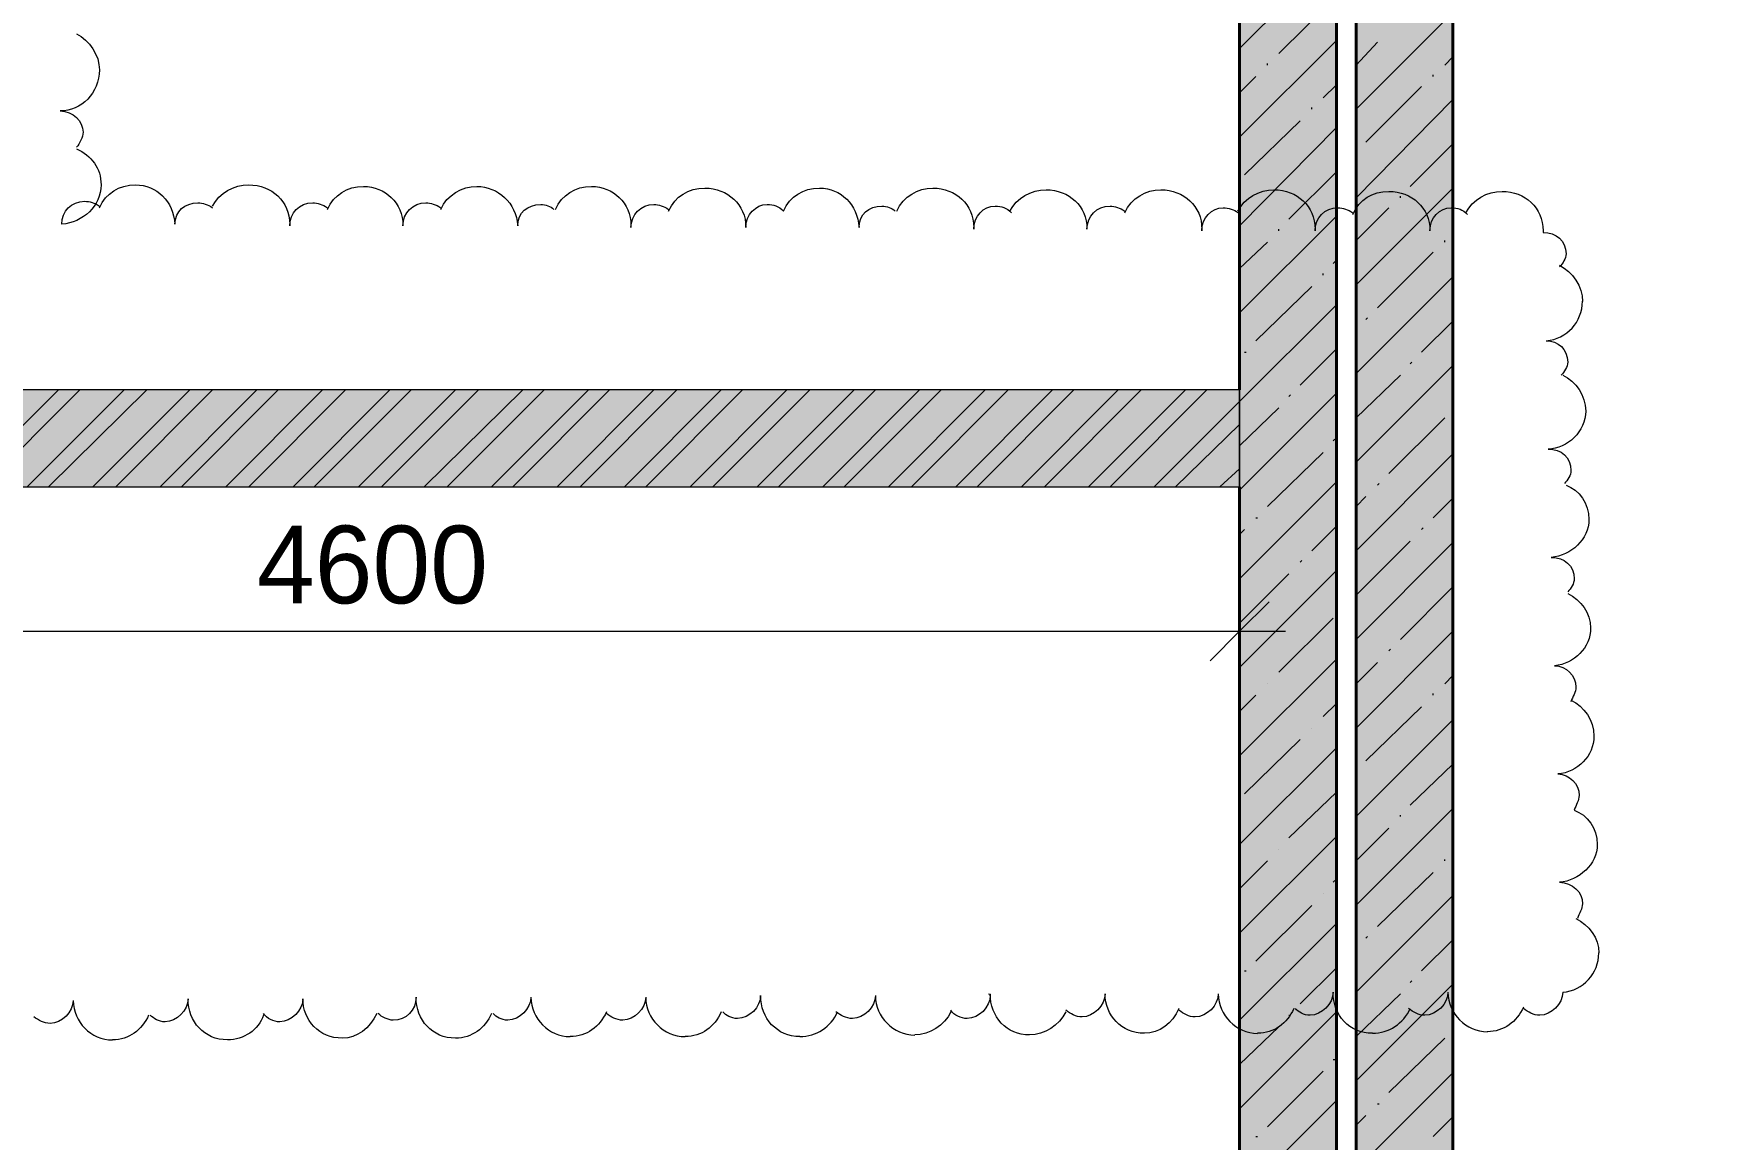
# Model space of a CAD drawing. Header units: millimetres. Extents: x -401725 to 250493, y 305116 to 802890.
# Drawn here: x -375116.258 to -375114.54, y 508976.193 to 508977.315 of the extents above; entities that cross this region are included whole.
import ezdxf

# ---------------------------------------------------------------- set-up
doc = ezdxf.new("R2010")
doc.units = ezdxf.units.MM
doc.layers.add('PDF _Геометрия', color=7, linetype='Continuous', true_color=0x1d1d1d)
doc.layers.add('PDF _Сплошная заливка', color=7, linetype='Continuous', true_color=0xffffff)
doc.layers.add('PDF _Текст', color=7, linetype='Continuous')

msp = doc.modelspace()

# ---------------------------------------------------------------- linework, layer by layer
at = {"layer": 'PDF _Геометрия', "color": 7, "lineweight": 9}
for points in [[(-375112.9664, 508980.8121), (-375114.9146, 508980.8121), (-375114.9146, 508975.8507)], [(-375114.9347, 508975.8505), (-375114.9347, 508980.7136)], [(-375114.8164, 508977.4888), (-375114.8164, 508977.2921)], [(-375115.0331, 508977.3155), (-375115.0331, 508977.1188)], [(-375114.8164, 508977.2538), (-375114.8164, 508977.2321)], [(-375114.8164, 508977.1921), (-375114.8164, 508976.9955)], [(-375115.0331, 508977.0788), (-375115.0331, 508977.0588)], [(-375115.0331, 508977.0188), (-375115.0331, 508976.8221)], [(-375114.8164, 508976.9571), (-375114.8164, 508976.9355)], [(-375114.8164, 508976.8971), (-375114.8164, 508976.6988)], [(-375115.0331, 508976.7821), (-375115.0331, 508976.7621)], [(-375115.0331, 508976.7504), (-375115.0331, 508976.7088), (-375115.0331, 508976.6621)], [(-375115.0331, 508976.7221), (-375115.0331, 508976.5255)], [(-375116.8447, 508976.6621), (-375116.8447, 508976.7088), (-375114.9865, 508976.7088)], [(-375114.8164, 508976.6605), (-375114.8164, 508976.6388)], [(-375114.8164, 508976.6005), (-375114.8164, 508976.4038)], [(-375115.0331, 508976.4855), (-375115.0331, 508976.4655)], [(-375115.0331, 508976.4255), (-375115.0331, 508976.2288)], [(-375114.8164, 508976.3638), (-375114.8164, 508976.3421)], [(-375114.8164, 508976.3038), (-375114.8164, 508976.1071)]]:
    msp.add_lwpolyline(points, dxfattribs=at)
at = {"layer": 'PDF _Геометрия', "color": 7, "lineweight": 40}
for points in [[(-375115.0331, 508978.8038), (-375115.0331, 508976.9539)], [(-375115.0331, 508976.8555), (-375115.0331, 508976.0472), (-375114.9347, 508976.0472), (-375114.9347, 508978.8037), (-375115.0331, 508978.8037)]]:
    msp.add_lwpolyline(points, dxfattribs=at)
msp.add_lwpolyline([(-375114.9147, 508978.8038), (-375114.9147, 508976.0472), (-375114.8164, 508976.0472), (-375114.8164, 508978.8038)], close=True, dxfattribs=at)
at = {"layer": 'PDF _Геометрия', "lineweight": 9}
for points in [[(-375115.0331, 508977.3005), (-375114.9347, 508977.3988)], [(-375114.9931, 508977.2955), (-375114.9381, 508977.3504)], [(-375114.9147, 508977.2388), (-375114.8164, 508977.3371)], [(-375115.0331, 508977.2105), (-375114.9347, 508977.3088)], [(-375114.9147, 508977.2838), (-375114.8931, 508977.3071)], [(-375115.0047, 508977.2838), (-375115.0047, 508977.2855)], [(-375114.8247, 508977.2838), (-375114.8164, 508977.2921)], [(-375115.0331, 508977.2555), (-375115.0164, 508977.2721)], [(-375114.9481, 508977.2505), (-375114.9347, 508977.2638)], [(-375114.9047, 508977.2055), (-375114.8481, 508977.2621)], [(-375114.8364, 508977.2721), (-375114.8364, 508977.2738)], [(-375114.9147, 508977.1488), (-375114.8164, 508977.2488)], [(-375115.0281, 508977.1721), (-375114.9714, 508977.2271)], [(-375114.9597, 508977.2388), (-375114.9597, 508977.2405)], [(-375115.0331, 508977.1205), (-375114.9347, 508977.2204)], [(-375114.9147, 508977.1938), (-375114.9147, 508977.1955)], [(-375114.8597, 508977.1605), (-375114.8164, 508977.2038)], [(-375114.9831, 508977.1271), (-375114.9347, 508977.1754)], [(-375114.9147, 508977.0605), (-375114.8164, 508977.1588)], [(-375114.8697, 508977.1488), (-375114.8697, 508977.1505)], [(-375115.0331, 508977.0321), (-375114.9347, 508977.1304)], [(-375114.9147, 508977.1055), (-375114.8814, 508977.1388)], [(-375114.9931, 508977.1155), (-375114.9931, 508977.1171)], [(-375115.0331, 508977.0771), (-375115.0047, 508977.1038)], [(-375114.8931, 508977.0371), (-375114.8364, 508977.0938)], [(-375114.8247, 508977.1038), (-375114.8247, 508977.1055)], [(-375114.9481, 508977.0705), (-375114.9481, 508977.0721)], [(-375114.9381, 508977.0821), (-375114.9347, 508977.0855)], [(-375115.0164, 508977.0038), (-375114.9597, 508977.0588)], [(-375114.9147, 508976.9705), (-375114.8164, 508977.0688)], [(-375115.0331, 508976.9421), (-375114.9347, 508977.0404)], [(-375114.9047, 508977.0255), (-375114.9031, 508977.0271)], [(-375114.8481, 508976.9921), (-375114.8164, 508977.0238)], [(-375115.0281, 508976.9921), (-375115.0264, 508976.9921)], [(-375114.9714, 508976.9588), (-375114.9347, 508976.9954)], [(-375114.9147, 508976.8805), (-375114.8164, 508976.9788)], [(-375114.9147, 508976.9255), (-375114.8697, 508976.9688)], [(-375114.8597, 508976.9805), (-375114.8581, 508976.9821)], [(-375115.0331, 508976.8521), (-375114.9347, 508976.9504)], [(-375115.0331, 508976.8971), (-375114.9931, 508976.9355)], [(-375114.9831, 508976.9471), (-375114.9814, 508976.9488)], [(-375114.8814, 508976.8688), (-375114.8247, 508976.9254)], [(-375114.9381, 508976.9021), (-375114.9364, 508976.9038)], [(-375115.0047, 508976.8355), (-375114.9481, 508976.8904)], [(-375114.9147, 508976.7905), (-375114.8164, 508976.8888)], [(-375115.0331, 508976.7621), (-375114.9347, 508976.8604)], [(-375114.8931, 508976.8571), (-375114.8914, 508976.8588)], [(-375114.9147, 508976.8355), (-375114.9047, 508976.8455)], [(-375114.8364, 508976.8238), (-375114.8164, 508976.8438)], [(-375115.0164, 508976.8238), (-375115.0147, 508976.8238)], [(-375114.9597, 508976.7905), (-375114.9347, 508976.8154)], [(-375115.0331, 508976.8071), (-375115.0281, 508976.8121)], [(-375114.9147, 508976.7455), (-375114.8597, 508976.8004)], [(-375114.9147, 508976.7005), (-375114.8164, 508976.7988)], [(-375114.8481, 508976.8121), (-375114.8464, 508976.8138)], [(-375114.9714, 508976.7788), (-375114.9697, 508976.7805)], [(-375115.0331, 508976.6721), (-375114.9347, 508976.7704)], [(-375115.0331, 508976.7171), (-375114.9831, 508976.7671)], [(-375114.8697, 508976.7005), (-375114.8164, 508976.7538)], [(-375114.9931, 508976.6671), (-375114.9381, 508976.7221)], [(-375114.9147, 508976.6105), (-375114.8164, 508976.7088)], [(-375115.0331, 508976.5821), (-375114.9347, 508976.6804)], [(-375114.9147, 508976.6555), (-375114.8931, 508976.6771)], [(-375114.8814, 508976.6888), (-375114.8797, 508976.6905)], [(-375114.8247, 508976.6555), (-375114.8164, 508976.6638)], [(-375115.0331, 508976.6271), (-375115.0164, 508976.6438)], [(-375115.0047, 508976.6555), (-375115.0047, 508976.6555)], [(-375114.8364, 508976.6438), (-375114.8364, 508976.6455)], [(-375114.9481, 508976.6221), (-375114.9347, 508976.6355)], [(-375114.9047, 508976.5771), (-375114.8481, 508976.6321)], [(-375114.9597, 508976.6105), (-375114.9597, 508976.6105)], [(-375114.9147, 508976.5205), (-375114.8164, 508976.6188)], [(-375115.0281, 508976.5438), (-375114.9714, 508976.5988)], [(-375115.0331, 508976.4921), (-375114.9347, 508976.5904)], [(-375114.8597, 508976.5321), (-375114.8164, 508976.5738)], [(-375114.9147, 508976.5655), (-375114.9147, 508976.5671)], [(-375114.9831, 508976.4988), (-375114.9347, 508976.5454)], [(-375114.9147, 508976.4305), (-375114.8164, 508976.5288)], [(-375114.8697, 508976.5205), (-375114.8697, 508976.5221)], [(-375114.9147, 508976.4755), (-375114.8814, 508976.5088)], [(-375115.0331, 508976.4021), (-375114.9347, 508976.5004)], [(-375115.0331, 508976.4471), (-375115.0047, 508976.4755)], [(-375114.9931, 508976.4871), (-375114.9931, 508976.4871)], [(-375114.8247, 508976.4755), (-375114.8247, 508976.4771)], [(-375114.9381, 508976.4538), (-375114.9347, 508976.4571)], [(-375114.8931, 508976.4088), (-375114.8364, 508976.4638)], [(-375114.9481, 508976.4421), (-375114.9481, 508976.4421)], [(-375114.9147, 508976.3421), (-375114.8164, 508976.4404)], [(-375115.0164, 508976.3738), (-375114.9597, 508976.4304)], [(-375115.0331, 508976.3138), (-375114.9347, 508976.4121)], [(-375114.9047, 508976.3971), (-375114.9031, 508976.3988)], [(-375114.8481, 508976.3638), (-375114.8164, 508976.3954)], [(-375115.0281, 508976.3638), (-375115.0264, 508976.3638)], [(-375114.9714, 508976.3305), (-375114.9347, 508976.3671)], [(-375114.9147, 508976.2521), (-375114.8164, 508976.3504)], [(-375114.8597, 508976.3521), (-375114.8581, 508976.3538)], [(-375114.9147, 508976.2971), (-375114.8697, 508976.3404)], [(-375115.0331, 508976.2238), (-375114.9347, 508976.3221)], [(-375114.9831, 508976.3188), (-375114.9814, 508976.3188)], [(-375115.0331, 508976.2688), (-375114.9931, 508976.3071)], [(-375114.8814, 508976.2405), (-375114.8247, 508976.2954)], [(-375114.9381, 508976.2738), (-375114.9364, 508976.2738)], [(-375115.0047, 508976.2055), (-375114.9481, 508976.2621)], [(-375114.9147, 508976.1621), (-375114.8164, 508976.2604)], [(-375115.0331, 508976.1338), (-375114.9347, 508976.2321)], [(-375114.9147, 508976.2071), (-375114.9047, 508976.2171)], [(-375114.8931, 508976.2288), (-375114.8914, 508976.2288)], [(-375114.8364, 508976.1955), (-375114.8164, 508976.2155)], [(-375115.0164, 508976.1955), (-375115.0147, 508976.1955)]]:
    msp.add_lwpolyline(points, dxfattribs=at)
at = {"layer": 'PDF _Геометрия', "color": 1, "lineweight": 9}
for points in [[(-375116.2314, 508977.2371), (-375116.2314, 508977.2371)], [(-375116.2297, 508977.1221), (-375116.2297, 508977.1221)], [(-375115.9981, 508977.1221), (-375115.9981, 508977.1205)], [(-375115.8831, 508977.1205), (-375115.8831, 508977.1205)], [(-375115.6514, 508977.1205), (-375115.6514, 508977.1188)], [(-375115.5347, 508977.1188), (-375115.5347, 508977.1188)], [(-375115.3031, 508977.1188), (-375115.3031, 508977.1171)], [(-375115.1881, 508977.1171), (-375115.1881, 508977.1171)], [(-375115.0714, 508977.1171), (-375115.0714, 508977.1155)], [(-375114.9564, 508977.1171), (-375114.9564, 508977.1155)], [(-375114.8397, 508977.1155), (-375114.8397, 508977.1155)], [(-375114.7247, 508977.1155), (-375114.7247, 508977.1138)], [(-375114.7247, 508977.1138), (-375114.7247, 508977.1138)], [(-375114.7197, 508976.8938), (-375114.7197, 508976.8938)], [(-375114.7164, 508976.7838), (-375114.7164, 508976.7838)], [(-375114.7081, 508976.4538), (-375114.7081, 508976.4538)], [(-375115.8697, 508976.3371), (-375115.8697, 508976.3371)]]:
    msp.add_lwpolyline(points, dxfattribs=at)
at = {"layer": 'PDF _Геометрия', "color": 16, "lineweight": 20, "true_color": 0x800000}
for points in [[(-375115.0331, 508976.9538), (-375116.8447, 508976.9538)], [(-375116.8447, 508976.8555), (-375115.0331, 508976.8555)]]:
    msp.add_lwpolyline(points, dxfattribs=at)
at = {"layer": 'PDF _Геометрия', "color": 24, "lineweight": 9, "true_color": 0x8f1d1d}
for points in [[(-375116.3314, 508976.8555), (-375116.2331, 508976.9538)], [(-375116.3097, 508976.8555), (-375116.2114, 508976.9538)], [(-375116.2647, 508976.8555), (-375116.1664, 508976.9538)], [(-375116.2431, 508976.8555), (-375116.1431, 508976.9538)], [(-375116.1981, 508976.8555), (-375116.0997, 508976.9538)], [(-375116.1747, 508976.8555), (-375116.0764, 508976.9538)], [(-375116.1297, 508976.8555), (-375116.0314, 508976.9538)], [(-375116.1081, 508976.8555), (-375116.0097, 508976.9538)], [(-375116.0631, 508976.8555), (-375115.9647, 508976.9538)], [(-375116.0397, 508976.8555), (-375115.9414, 508976.9538)], [(-375115.9947, 508976.8555), (-375115.8964, 508976.9538)], [(-375115.9731, 508976.8555), (-375115.8747, 508976.9538)], [(-375115.9281, 508976.8555), (-375115.8297, 508976.9538)], [(-375115.9047, 508976.8555), (-375115.8064, 508976.9538)], [(-375115.8614, 508976.8555), (-375115.7614, 508976.9538)], [(-375115.8381, 508976.8555), (-375115.7397, 508976.9538)], [(-375115.7931, 508976.8555), (-375115.6947, 508976.9538)], [(-375115.7714, 508976.8555), (-375115.6731, 508976.9538)], [(-375115.7264, 508976.8555), (-375115.6281, 508976.9538)], [(-375115.7031, 508976.8555), (-375115.6047, 508976.9538)], [(-375115.6581, 508976.8555), (-375115.5597, 508976.9538)], [(-375115.6364, 508976.8555), (-375115.5381, 508976.9538)], [(-375115.5914, 508976.8555), (-375115.4931, 508976.9538)], [(-375115.5681, 508976.8555), (-375115.4697, 508976.9538)], [(-375115.5231, 508976.8555), (-375115.4247, 508976.9538)], [(-375115.5014, 508976.8555), (-375115.4031, 508976.9538)], [(-375115.4564, 508976.8555), (-375115.3581, 508976.9538)], [(-375115.4347, 508976.8555), (-375115.3364, 508976.9538)], [(-375115.3897, 508976.8555), (-375115.2914, 508976.9538)], [(-375115.3664, 508976.8555), (-375115.2681, 508976.9538)], [(-375115.3214, 508976.8555), (-375115.2231, 508976.9538)], [(-375115.2997, 508976.8555), (-375115.2014, 508976.9538)], [(-375115.2547, 508976.8555), (-375115.1564, 508976.9538)], [(-375115.2314, 508976.8555), (-375115.1331, 508976.9538)], [(-375115.1864, 508976.8555), (-375115.0881, 508976.9538)], [(-375115.1647, 508976.8555), (-375115.0664, 508976.9538)], [(-375115.1197, 508976.8555), (-375115.0331, 508976.9421)], [(-375115.0981, 508976.8555), (-375115.0331, 508976.9188)], [(-375115.0531, 508976.8555), (-375115.0331, 508976.8738)]]:
    msp.add_lwpolyline(points, dxfattribs=at)
at = {"layer": 'PDF _Геометрия', "color": 16, "lineweight": 9, "true_color": 0x800000}
msp.add_lwpolyline([(-375115.0331, 508976.8555), (-375115.0331, 508976.9538)], dxfattribs=at)
at = {"layer": 'PDF _Геометрия', "color": 7, "lineweight": 18}
msp.add_lwpolyline([(-375115.0031, 508976.7388), (-375115.0331, 508976.7088), (-375115.0631, 508976.6788)], dxfattribs=at)
at = {"layer": 'PDF _Геометрия', "color": 1, "lineweight": 9}
for centre, radius, start, end in [((-375114.7248, 508977.0437), 0.04, 274.812, 0.1671), ((-375114.7081, 508976.382), 0.04, 274.812, 0.1671), ((-375116.1775, 508976.3343), 0.0406, 180.7811, 269.2189), ((-375115.7125, 508976.3377), 0.0406, 180.7811, 269.2189), ((-375115.5958, 508976.3377), 0.0406, 180.7811, 269.2189), ((-375115.3625, 508976.3393), 0.0406, 180.7811, 269.2189), ((-375115.0142, 508976.341), 0.0406, 180.7811, 269.2189), ((-375114.7808, 508976.3427), 0.0406, 180.7811, 269.2189), ((-375115.4799, 508976.3392), 0.0421, 270.1942, 336.0284), ((-375114.8982, 508976.3426), 0.0421, 270.1942, 336.0284)]:
    msp.add_arc(centre, radius, start, end, dxfattribs=at)
for points in [[(-375116.2147, 508977.3155), (-375116.2014, 508977.3088), (-375116.1914, 508977.2938), (-375116.1914, 508977.2788)], [(-375116.1914, 508977.2788), (-375116.1914, 508977.2555), (-375116.2097, 508977.2371), (-375116.2314, 508977.2371)], [(-375116.2314, 508977.2371), (-375116.2181, 508977.2371), (-375116.2081, 508977.2271), (-375116.2081, 508977.2155)], [(-375116.2081, 508977.2155), (-375116.2081, 508977.2105), (-375116.2114, 508977.2038), (-375116.2147, 508977.2005)], [(-375116.2147, 508977.1988), (-375116.1997, 508977.1921), (-375116.1897, 508977.1788), (-375116.1897, 508977.1621)], [(-375116.1897, 508977.1621), (-375116.1897, 508977.1405), (-375116.2081, 508977.1238), (-375116.2297, 508977.1221)], [(-375116.1914, 508977.1388), (-375116.1847, 508977.1538), (-375116.1714, 508977.1621), (-375116.1547, 508977.1621)], [(-375116.1547, 508977.1621), (-375116.1331, 508977.1621), (-375116.1164, 508977.1454), (-375116.1147, 508977.1221)], [(-375116.0764, 508977.1405), (-375116.0697, 508977.1538), (-375116.0547, 508977.1621), (-375116.0397, 508977.1621)], [(-375116.0397, 508977.1621), (-375116.0164, 508977.1621), (-375115.9981, 508977.1454), (-375115.9981, 508977.1221)], [(-375115.9597, 508977.1371), (-375115.9531, 508977.1521), (-375115.9397, 508977.1605), (-375115.9231, 508977.1605)], [(-375115.9231, 508977.1605), (-375115.9014, 508977.1605), (-375115.8831, 508977.1438), (-375115.8831, 508977.1205)], [(-375115.8447, 508977.1371), (-375115.8381, 508977.1521), (-375115.8231, 508977.1605), (-375115.8081, 508977.1605)], [(-375115.8081, 508977.1605), (-375115.7864, 508977.1605), (-375115.7681, 508977.1438), (-375115.7664, 508977.1205)], [(-375115.7281, 508977.1371), (-375115.7214, 508977.1521), (-375115.7081, 508977.1605), (-375115.6914, 508977.1605)], [(-375115.6914, 508977.1605), (-375115.6697, 508977.1605), (-375115.6514, 508977.1438), (-375115.6514, 508977.1205)], [(-375115.6131, 508977.1355), (-375115.6064, 508977.1505), (-375115.5931, 508977.1588), (-375115.5764, 508977.1588)], [(-375115.5764, 508977.1588), (-375115.5531, 508977.1588), (-375115.5347, 508977.1421), (-375115.5347, 508977.1188)], [(-375115.4964, 508977.1355), (-375115.4897, 508977.1505), (-375115.4764, 508977.1588), (-375115.4597, 508977.1588)], [(-375115.4597, 508977.1588), (-375115.4381, 508977.1588), (-375115.4214, 508977.1421), (-375115.4197, 508977.1188)], [(-375115.3814, 508977.1355), (-375115.3747, 508977.1505), (-375115.3597, 508977.1588), (-375115.3447, 508977.1588)], [(-375115.3447, 508977.1588), (-375115.3214, 508977.1588), (-375115.3031, 508977.1421), (-375115.3031, 508977.1188)], [(-375116.2297, 508977.1221), (-375116.2297, 508977.1355), (-375116.2197, 508977.1454), (-375116.2064, 508977.1454)], [(-375116.2064, 508977.1454), (-375116.2014, 508977.1454), (-375116.1964, 508977.1438), (-375116.1914, 508977.1405)], [(-375116.1147, 508977.1221), (-375116.1147, 508977.1355), (-375116.1047, 508977.1438), (-375116.0914, 508977.1438)], [(-375116.0914, 508977.1438), (-375116.0864, 508977.1438), (-375116.0814, 508977.1421), (-375116.0764, 508977.1388)], [(-375115.9981, 508977.1205), (-375115.9981, 508977.1338), (-375115.9881, 508977.1438), (-375115.9747, 508977.1438)], [(-375115.9747, 508977.1438), (-375115.9697, 508977.1438), (-375115.9647, 508977.1421), (-375115.9597, 508977.1388)], [(-375115.8831, 508977.1205), (-375115.8831, 508977.1338), (-375115.8731, 508977.1438), (-375115.8597, 508977.1438)], [(-375115.8597, 508977.1438), (-375115.8547, 508977.1438), (-375115.8497, 508977.1421), (-375115.8447, 508977.1388)], [(-375115.7664, 508977.1205), (-375115.7664, 508977.1338), (-375115.7564, 508977.1421), (-375115.7431, 508977.1421)], [(-375115.7431, 508977.1421), (-375115.7381, 508977.1421), (-375115.7331, 508977.1405), (-375115.7297, 508977.1371)], [(-375115.6514, 508977.1188), (-375115.6514, 508977.1321), (-375115.6414, 508977.1421), (-375115.6281, 508977.1421)], [(-375115.6281, 508977.1421), (-375115.6231, 508977.1421), (-375115.6181, 508977.1405), (-375115.6131, 508977.1371)], [(-375115.5347, 508977.1188), (-375115.5347, 508977.1321), (-375115.5247, 508977.1421), (-375115.5131, 508977.1421)], [(-375115.5131, 508977.1421), (-375115.5064, 508977.1421), (-375115.5014, 508977.1405), (-375115.4964, 508977.1355)], [(-375115.2664, 508977.1355), (-375115.2597, 508977.1488), (-375115.2447, 508977.1571), (-375115.2297, 508977.1571)], [(-375115.2297, 508977.1571), (-375115.2064, 508977.1571), (-375115.1881, 508977.1405), (-375115.1881, 508977.1171)], [(-375115.1497, 508977.1338), (-375115.1431, 508977.1488), (-375115.1281, 508977.1571), (-375115.1131, 508977.1571)], [(-375115.1131, 508977.1571), (-375115.0897, 508977.1571), (-375115.0714, 508977.1405), (-375115.0714, 508977.1171)], [(-375115.0347, 508977.1355), (-375115.0281, 508977.1488), (-375115.0131, 508977.1571), (-375114.9981, 508977.1571)], [(-375114.9981, 508977.1571), (-375114.9747, 508977.1571), (-375114.9564, 508977.1405), (-375114.9564, 508977.1171)], [(-375114.9181, 508977.1321), (-375114.9114, 508977.1471), (-375114.8981, 508977.1555), (-375114.8814, 508977.1555)], [(-375114.8814, 508977.1555), (-375114.8581, 508977.1555), (-375114.8397, 508977.1388), (-375114.8397, 508977.1155)], [(-375114.8031, 508977.1338), (-375114.7964, 508977.1471), (-375114.7814, 508977.1555), (-375114.7664, 508977.1555)], [(-375114.7664, 508977.1555), (-375114.7431, 508977.1555), (-375114.7247, 508977.1388), (-375114.7247, 508977.1155)], [(-375115.4197, 508977.1188), (-375115.4197, 508977.1321), (-375115.4097, 508977.1405), (-375115.3964, 508977.1405)], [(-375115.3964, 508977.1405), (-375115.3914, 508977.1405), (-375115.3864, 508977.1388), (-375115.3831, 508977.1355)], [(-375115.3031, 508977.1171), (-375115.3031, 508977.1305), (-375115.2931, 508977.1405), (-375115.2814, 508977.1405)], [(-375115.2814, 508977.1405), (-375115.2747, 508977.1405), (-375115.2697, 508977.1388), (-375115.2647, 508977.1338)], [(-375115.1881, 508977.1171), (-375115.1881, 508977.1305), (-375115.1781, 508977.1405), (-375115.1647, 508977.1405)], [(-375115.1647, 508977.1405), (-375115.1597, 508977.1405), (-375115.1547, 508977.1388), (-375115.1497, 508977.1355)], [(-375115.0714, 508977.1155), (-375115.0714, 508977.1288), (-375115.0614, 508977.1388), (-375115.0497, 508977.1388)], [(-375115.0497, 508977.1388), (-375115.0447, 508977.1388), (-375115.0381, 508977.1371), (-375115.0347, 508977.1338)], [(-375114.9564, 508977.1155), (-375114.9564, 508977.1288), (-375114.9464, 508977.1388), (-375114.9331, 508977.1388)], [(-375114.9331, 508977.1388), (-375114.9281, 508977.1388), (-375114.9231, 508977.1371), (-375114.9181, 508977.1338)], [(-375114.8397, 508977.1155), (-375114.8397, 508977.1288), (-375114.8297, 508977.1388), (-375114.8181, 508977.1388)], [(-375114.8181, 508977.1388), (-375114.8114, 508977.1388), (-375114.8064, 508977.1371), (-375114.8014, 508977.1321)], [(-375114.7247, 508977.1138), (-375114.7114, 508977.1138), (-375114.7014, 508977.1055), (-375114.7014, 508977.0921)], [(-375114.7014, 508977.0921), (-375114.7014, 508977.0871), (-375114.7047, 508977.0821), (-375114.7081, 508977.0788)], [(-375114.7081, 508977.0805), (-375114.6947, 508977.0738), (-375114.6847, 508977.0588), (-375114.6847, 508977.0438)], [(-375114.7214, 508977.0038), (-375114.7097, 508977.0038), (-375114.6997, 508976.9955), (-375114.6997, 508976.9821)], [(-375114.6997, 508976.9821), (-375114.6997, 508976.9771), (-375114.7031, 508976.9721), (-375114.7064, 508976.9688)], [(-375114.7047, 508976.9688), (-375114.6914, 508976.9621), (-375114.6814, 508976.9488), (-375114.6814, 508976.9321)], [(-375114.6814, 508976.9321), (-375114.6814, 508976.9121), (-375114.6997, 508976.8938), (-375114.7197, 508976.8938)], [(-375114.7197, 508976.8938), (-375114.7064, 508976.8938), (-375114.6964, 508976.8855), (-375114.6964, 508976.8721)], [(-375114.6964, 508976.8721), (-375114.6964, 508976.8671), (-375114.6997, 508976.8621), (-375114.7031, 508976.8588)], [(-375114.7014, 508976.8571), (-375114.6881, 508976.8521), (-375114.6781, 508976.8388), (-375114.6781, 508976.8221)], [(-375114.6781, 508976.8221), (-375114.6781, 508976.8021), (-375114.6964, 508976.7855), (-375114.7164, 508976.7838)], [(-375114.7164, 508976.7838), (-375114.7031, 508976.7838), (-375114.6931, 508976.7755), (-375114.6931, 508976.7621)], [(-375114.6931, 508976.7621), (-375114.6931, 508976.7571), (-375114.6964, 508976.7521), (-375114.6997, 508976.7488)], [(-375114.6997, 508976.7471), (-375114.6864, 508976.7405), (-375114.6764, 508976.7271), (-375114.6764, 508976.7121)], [(-375114.6764, 508976.7121), (-375114.6764, 508976.6921), (-375114.6931, 508976.6755), (-375114.7131, 508976.6738)], [(-375114.7131, 508976.6738), (-375114.7014, 508976.6738), (-375114.6914, 508976.6638), (-375114.6914, 508976.6521)], [(-375114.6914, 508976.6521), (-375114.6914, 508976.6471), (-375114.6947, 508976.6421), (-375114.6964, 508976.6371)], [(-375114.6964, 508976.6388), (-375114.6831, 508976.6321), (-375114.6731, 508976.6188), (-375114.6731, 508976.6021)], [(-375114.6731, 508976.6021), (-375114.6731, 508976.5821), (-375114.6897, 508976.5655), (-375114.7097, 508976.5638)], [(-375114.7097, 508976.5638), (-375114.6981, 508976.5638), (-375114.6881, 508976.5538), (-375114.6881, 508976.5421)], [(-375114.6881, 508976.5421), (-375114.6881, 508976.5371), (-375114.6914, 508976.5321), (-375114.6931, 508976.5271)], [(-375114.6931, 508976.5271), (-375114.6797, 508976.5221), (-375114.6697, 508976.5088), (-375114.6697, 508976.4921)], [(-375114.6697, 508976.4921), (-375114.6697, 508976.4721), (-375114.6881, 508976.4555), (-375114.7081, 508976.4538)], [(-375114.7081, 508976.4538), (-375114.6947, 508976.4538), (-375114.6847, 508976.4438), (-375114.6847, 508976.4321)], [(-375114.6847, 508976.4321), (-375114.6847, 508976.4271), (-375114.6881, 508976.4221), (-375114.6897, 508976.4171)], [(-375114.6914, 508976.4171), (-375114.6781, 508976.4105), (-375114.6681, 508976.3971), (-375114.6681, 508976.3821)], [(-375116.2181, 508976.3338), (-375116.2181, 508976.3221), (-375116.2297, 508976.3105), (-375116.2414, 508976.3105)], [(-375116.1014, 508976.3355), (-375116.1014, 508976.3238), (-375116.1131, 508976.3121), (-375116.1247, 508976.3121)], [(-375116.0614, 508976.2938), (-375116.0847, 508976.2938), (-375116.1014, 508976.3121), (-375116.1014, 508976.3355)], [(-375115.9847, 508976.3355), (-375115.9847, 508976.3238), (-375115.9964, 508976.3121), (-375116.0081, 508976.3121)], [(-375115.9447, 508976.2955), (-375115.9681, 508976.2955), (-375115.9847, 508976.3138), (-375115.9847, 508976.3355)], [(-375115.8697, 508976.3371), (-375115.8697, 508976.3238), (-375115.8797, 508976.3138), (-375115.8931, 508976.3138)], [(-375115.8297, 508976.2955), (-375115.8531, 508976.2955), (-375115.8697, 508976.3138), (-375115.8697, 508976.3371)], [(-375115.7531, 508976.3371), (-375115.7531, 508976.3255), (-375115.7647, 508976.3138), (-375115.7764, 508976.3138)], [(-375115.6364, 508976.3371), (-375115.6364, 508976.3255), (-375115.6481, 508976.3138), (-375115.6597, 508976.3138)], [(-375115.5197, 508976.3388), (-375115.5197, 508976.3271), (-375115.5314, 508976.3155), (-375115.5431, 508976.3155)], [(-375115.4797, 508976.2971), (-375115.5031, 508976.2971), (-375115.5197, 508976.3155), (-375115.5197, 508976.3388)], [(-375115.4031, 508976.3388), (-375115.4031, 508976.3271), (-375115.4147, 508976.3155), (-375115.4264, 508976.3155)], [(-375115.2864, 508976.3388), (-375115.2864, 508976.3271), (-375115.2981, 508976.3155), (-375115.3097, 508976.3155)], [(-375115.2881, 508976.3405), (-375115.2864, 508976.3405), (-375115.2864, 508976.3405), (-375115.2864, 508976.3388)], [(-375115.2464, 508976.2988), (-375115.2697, 508976.2988), (-375115.2864, 508976.3171), (-375115.2864, 508976.3405)], [(-375115.1697, 508976.3405), (-375115.1697, 508976.3288), (-375115.1814, 508976.3171), (-375115.1931, 508976.3171)], [(-375115.1297, 508976.3005), (-375115.1531, 508976.3005), (-375115.1697, 508976.3188), (-375115.1697, 508976.3405)], [(-375115.0547, 508976.3405), (-375115.0547, 508976.3288), (-375115.0664, 508976.3171), (-375115.0781, 508976.3171)], [(-375114.9381, 508976.3421), (-375114.9381, 508976.3305), (-375114.9497, 508976.3188), (-375114.9614, 508976.3188)], [(-375114.8981, 508976.3005), (-375114.9214, 508976.3005), (-375114.9381, 508976.3188), (-375114.9381, 508976.3421)], [(-375114.8214, 508976.3421), (-375114.8214, 508976.3305), (-375114.8331, 508976.3188), (-375114.8447, 508976.3188)], [(-375114.7047, 508976.3421), (-375114.7047, 508976.3305), (-375114.7164, 508976.3188), (-375114.7281, 508976.3188)], [(-375116.2414, 508976.3105), (-375116.2481, 508976.3105), (-375116.2531, 508976.3138), (-375116.2581, 508976.3171)], [(-375116.1414, 508976.3188), (-375116.1481, 508976.3038), (-375116.1614, 508976.2938), (-375116.1781, 508976.2938)], [(-375116.1247, 508976.3121), (-375116.1314, 508976.3121), (-375116.1364, 508976.3155), (-375116.1397, 508976.3188)], [(-375116.0247, 508976.3188), (-375116.0297, 508976.3038), (-375116.0447, 508976.2938), (-375116.0614, 508976.2938)], [(-375116.0081, 508976.3121), (-375116.0147, 508976.3121), (-375116.0214, 508976.3155), (-375116.0247, 508976.3205)], [(-375115.9097, 508976.3205), (-375115.9164, 508976.3055), (-375115.9297, 508976.2955), (-375115.9447, 508976.2955)], [(-375115.8931, 508976.3138), (-375115.8981, 508976.3138), (-375115.9047, 508976.3171), (-375115.9081, 508976.3205)], [(-375115.7931, 508976.3205), (-375115.7997, 508976.3055), (-375115.8131, 508976.2955), (-375115.8297, 508976.2955)], [(-375115.7764, 508976.3138), (-375115.7831, 508976.3138), (-375115.7881, 508976.3171), (-375115.7914, 508976.3205)], [(-375115.6764, 508976.3221), (-375115.6831, 508976.3071), (-375115.6964, 508976.2971), (-375115.7131, 508976.2971)], [(-375115.6597, 508976.3138), (-375115.6664, 508976.3138), (-375115.6714, 508976.3171), (-375115.6764, 508976.3205)], [(-375115.5597, 508976.3221), (-375115.5664, 508976.3071), (-375115.5797, 508976.2971), (-375115.5964, 508976.2971)], [(-375115.5431, 508976.3155), (-375115.5497, 508976.3155), (-375115.5547, 508976.3188), (-375115.5581, 508976.3221)], [(-375115.4264, 508976.3155), (-375115.4331, 508976.3155), (-375115.4381, 508976.3188), (-375115.4431, 508976.3221)], [(-375115.3264, 508976.3221), (-375115.3331, 508976.3088), (-375115.3481, 508976.2988), (-375115.3631, 508976.2988)], [(-375115.3097, 508976.3155), (-375115.3164, 508976.3155), (-375115.3231, 508976.3188), (-375115.3264, 508976.3238)], [(-375115.2097, 508976.3221), (-375115.2164, 508976.3088), (-375115.2314, 508976.2988), (-375115.2464, 508976.2988)], [(-375115.1931, 508976.3171), (-375115.1997, 508976.3171), (-375115.2047, 508976.3205), (-375115.2097, 508976.3238)], [(-375115.0947, 508976.3255), (-375115.1014, 508976.3105), (-375115.1147, 508976.3005), (-375115.1297, 508976.3005)], [(-375115.0781, 508976.3171), (-375115.0847, 508976.3171), (-375115.0897, 508976.3205), (-375115.0947, 508976.3238)], [(-375114.9781, 508976.3255), (-375114.9847, 508976.3105), (-375114.9981, 508976.3005), (-375115.0147, 508976.3005)], [(-375114.9614, 508976.3188), (-375114.9681, 508976.3188), (-375114.9731, 508976.3221), (-375114.9764, 508976.3255)], [(-375114.8447, 508976.3188), (-375114.8514, 508976.3188), (-375114.8564, 508976.3221), (-375114.8614, 508976.3255)], [(-375114.7447, 508976.3271), (-375114.7514, 508976.3121), (-375114.7647, 508976.3021), (-375114.7814, 508976.3021)], [(-375114.7281, 508976.3188), (-375114.7347, 508976.3188), (-375114.7397, 508976.3221), (-375114.7447, 508976.3255)]]:
    msp.add_open_spline(points, degree=3, dxfattribs=at)
at = {"layer": 'PDF _Сплошная заливка', "lineweight": 5, "transparency": 33554559}
for points in [[(-375115.0339, 508978.8043), (-375115.0339, 508976.0477), (-375114.9356, 508978.8043), (-375114.9356, 508976.0477)], [(-375114.9156, 508978.8043), (-375114.9156, 508976.0477), (-375114.8173, 508978.8043), (-375114.8173, 508976.0477)], [(-375116.8455, 508976.9544), (-375116.8455, 508976.856), (-375115.0339, 508976.9544), (-375115.0339, 508976.856)]]:
    msp.add_solid(points, dxfattribs=at)

# ---------------------------------------------------------------- texts
at = {"layer": 'PDF _Текст', "insert": (-375116.0314, 508976.776), "char_height": 0.07891, "attachment_point": 4, "style": ''}
msp.add_mtext('4600', dxfattribs=at)

doc.saveas('drawing.dxf')
